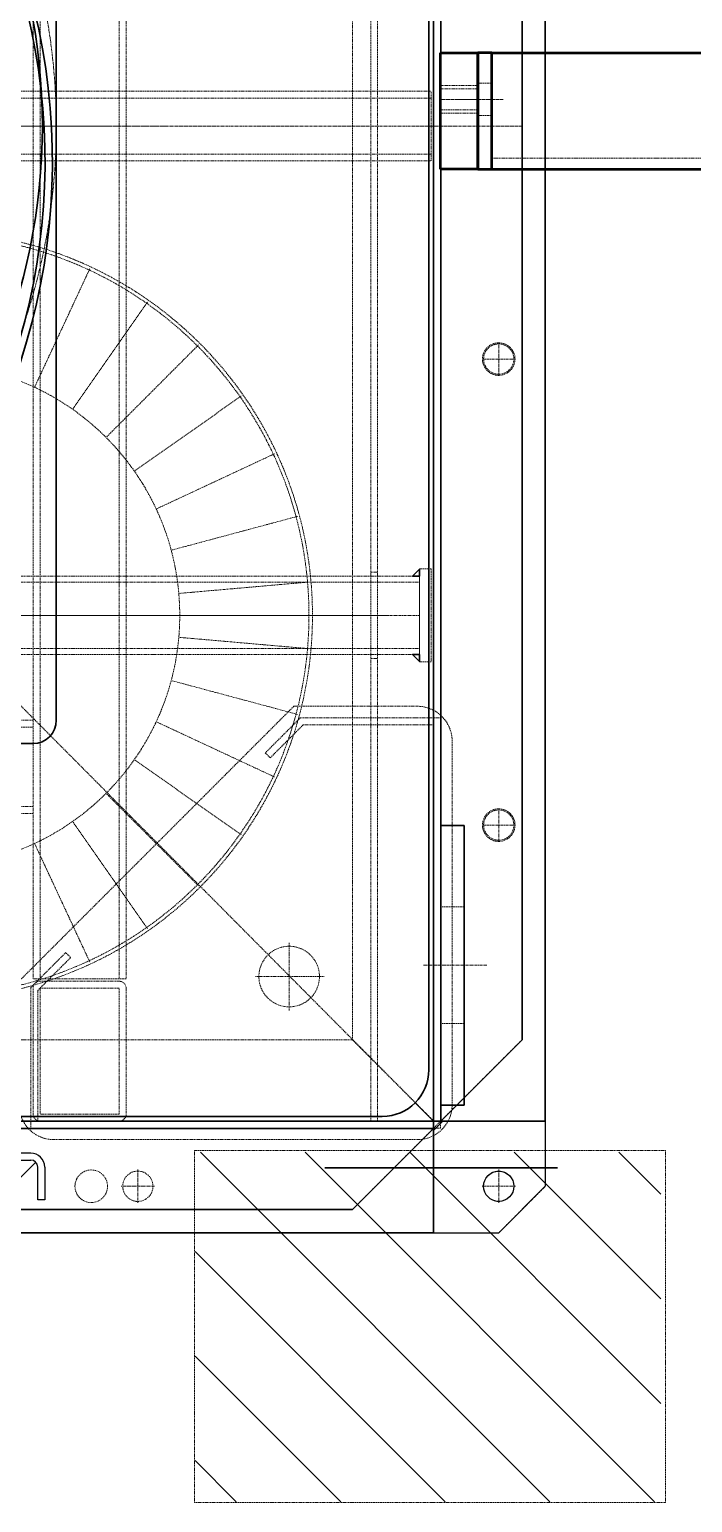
# Model space of a CAD drawing. Header units: feet. Extents: x -99009 to 3252343, y -11094690 to 9035152.
# Drawn here: x 1670217 to 1670502, y -1429306 to -1428674 of the extents above; entities that cross this region are included whole.
import ezdxf

# ---------------------------------------------------------------- set-up
doc = ezdxf.new("R2010")
doc.units = ezdxf.units.FT
for name, pattern in [('CENTER', [2, 1.25, -0.25, 0.25, -0.25]), ('CENTERX2', [20.32, 12.7, -2.54, 2.54, -2.54]), ('DASHED', [0.75, 0.5, -0.25])]:
    doc.linetypes.add(name, pattern=pattern)
doc.layers.add('1', color=1, linetype='Continuous')
doc.layers.add('K-LINE', color=7, linetype='Continuous')
for name, color, linetype, lineweight in [('AM_0', 7, 'Continuous', 30), ('AM_12', 7, 'Continuous', 50), ('AM_3', 7, 'DASHED', 5), ('AM_7', 7, 'CENTER', 5)]:
    doc.layers.add(name, color=color, linetype=linetype, lineweight=lineweight)

# ---------------------------------------------------------------- blocks, each defined once
blk = doc.blocks.new('76576')
at = {"color": 7, "linetype": 'Continuous'}
for p, q in [((12623.87, 4492.07), (12623.87, 3682.07)), ((12463.87, 3832.07), (12463.87, 4342.07)), ((11943.87, 3822.07), (12453.87, 3822.07)), ((12603.87, 3662.07), (11793.87, 3662.07))]:
    blk.add_line(p, q, dxfattribs=at)
for centre, radius in [((12453.87, 3832.07), 10), ((12603.87, 3682.07), 20)]:
    blk.add_arc(centre, radius, 270, 0, dxfattribs=at)
at = {"layer": '1', "color": 7, "linetype": 'Continuous'}
for p, q in [((12625.87, 3656.07), (12629.87, 3660.07)), ((12673.87, 3660.07), (12673.87, 3632.07)), ((12452.87, 3646.32), (11965.37, 3646.32)), ((11965.37, 3643.32), (12452.87, 3643.32)), ((12455, 3642.44), (12438.87, 3626.32)), ((12455.87, 3626.32), (12455.87, 3640.32)), ((12458.87, 3640.32), (12458.87, 3626.32)), ((12653.87, 3612.07), (12673.87, 3632.07)), ((12458.87, 3626.32), (12455.87, 3626.32)), ((12625.87, 3612.07), (12653.87, 3612.07))]:
    blk.add_line(p, q, dxfattribs=at)
blk.add_circle((12653.87, 3632.07), 6.5, dxfattribs=at)
for radius in [6, 3]:
    blk.add_arc((12452.87, 3640.32), radius, 0, 90, dxfattribs=at)
at = {"layer": 'AM_0'}
for p, q in [((12625.87, 4514.07), (12625.87, 3660.07)), ((12625.87, 4514.07), (12625.87, 3656.92)), ((12629.02, 3660.07), (12629.02, 4514.07)), ((12673.87, 3660.07), (12673.87, 4514.07)), ((12663.87, 4479.22), (12663.87, 3694.92)), ((12663.87, 3694.92), (12663.87, 4479.22)), ((12625.87, 4087.07), (12625.87, 3660.07)), ((12616.85, 3893.92), (12619.85, 3896.92)), ((12619.85, 3893.92), (12619.85, 3896.92)), ((12616.85, 3893.92), (12619.85, 3893.92)), ((12616.85, 3893.92), (12619.85, 3893.92)), ((12616.85, 3860.22), (12619.85, 3857.22)), ((12616.85, 3860.22), (12619.85, 3860.22)), ((12616.85, 3860.22), (12619.85, 3860.22)), ((12619.85, 3860.22), (12619.85, 3857.22)), ((12629.02, 3786.92), (12639.02, 3786.92)), ((12629.02, 3786.92), (12629.02, 3666.92)), ((12639.02, 3786.92), (12639.02, 3666.92)), ((12629.02, 3660.07), (12663.87, 3694.92)), ((12663.87, 3694.92), (12629.02, 3660.07)), ((12618.02, 3667.93), (12625.87, 3660.07)), ((12618.02, 3667.93), (12625.87, 3660.07)), ((12636.88, 3667.93), (12629.02, 3660.07)), ((12629.02, 3666.92), (12639.02, 3666.92)), ((12625.87, 3660.07), (11771.87, 3660.07)), ((12625.87, 3660.07), (11771.87, 3660.07)), ((11771.87, 3660.07), (12625.87, 3660.07)), ((11771.87, 3656.92), (12625.87, 3656.92)), ((12591.02, 3622.07), (12625.87, 3656.92)), ((12591.02, 3622.07), (12625.87, 3656.92)), ((12625.87, 3660.07), (12625.87, 3656.92)), ((12625.87, 3660.07), (12629.02, 3660.07)), ((12625.87, 3656.92), (12625.87, 3660.07)), ((12625.87, 3660.07), (12625.87, 3656.92)), ((12629.02, 3660.07), (12625.87, 3660.07)), ((12625.87, 3660.07), (12625.87, 3612.07)), ((12625.87, 3660.07), (12673.87, 3660.07)), ((12591.02, 3622.07), (11806.72, 3622.07)), ((11806.72, 3622.07), (12591.02, 3622.07)), ((11771.87, 3612.07), (12625.87, 3612.07))]:
    blk.add_line(p, q, dxfattribs=at)
blk.add_circle((12198.87, 4087.07), 259, dxfattribs=at)
for radius in [276.08, 272.93]:
    blk.add_arc((12186.11, 4071.83), radius, 265.81608, 19.03106, dxfattribs=at)
at = {"layer": 'AM_12'}
for p, q in [((12628.87, 4068.53), (12628.87, 4118.53)), ((12628.87, 4118.53), (12644.87, 4118.53)), ((12644.87, 4068.53), (12644.87, 4118.53)), ((12644.87, 4118.53), (12644.87, 4068.53)), ((12644.87, 4118.53), (12644.87, 4068.53)), ((12650.87, 4118.53), (12644.87, 4118.53)), ((12650.87, 4118.53), (13217.37, 4118.53)), ((12650.87, 4068.53), (12650.87, 4118.53)), ((12644.87, 4068.53), (12628.87, 4068.53)), ((12644.87, 4068.53), (12650.87, 4068.53)), ((12650.87, 4068.53), (13217.37, 4068.53))]:
    blk.add_line(p, q, dxfattribs=at)
at = {"layer": 'AM_3'}
for p, q in [((12625.87, 4562.07), (12625.87, 3612.07)), ((12598.87, 4514.07), (12598.87, 3660.07)), ((12601.87, 4514.07), (12601.87, 3660.07)), ((12625.87, 3660.07), (12625.87, 4514.07)), ((12625.87, 3660.07), (12625.87, 4514.07)), ((12628.87, 4514.07), (12628.87, 3660.07)), ((12629.02, 3660.07), (12629.02, 4514.07)), ((12629.02, 3660.07), (12629.02, 4514.07)), ((12673.87, 3660.07), (12673.87, 4514.07)), ((12591.02, 4479.22), (12591.02, 3694.92)), ((12663.87, 4479.22), (12663.87, 3694.92)), ((12453.87, 3721.07), (12453.87, 4453.07)), ((12456.87, 3721.07), (12456.87, 4453.07)), ((12490.87, 4453.07), (12490.87, 3721.07)), ((12493.87, 4453.07), (12493.87, 3721.07)), ((12644.87, 4104.53), (12628.87, 4104.53)), ((12644.87, 4103.03), (12628.87, 4103.03)), ((12644.87, 4105.53), (12650.87, 4105.53)), ((11772.87, 4102.07), (12624.87, 4102.07)), ((11772.87, 4099.07), (12624.87, 4099.07)), ((12624.87, 4072.07), (12624.87, 4102.07)), ((12628.87, 4094.03), (12644.87, 4094.03)), ((12628.87, 4092.53), (12644.87, 4092.53)), ((12644.87, 4091.53), (12650.87, 4091.53)), ((11772.87, 4075.07), (12624.87, 4075.07)), ((11772.87, 4072.07), (12624.87, 4072.07)), ((12650.87, 4073.23), (13217.37, 4073.23)), ((12454.69, 3975.33), (12478.24, 4025.82)), ((12273.87, 4013.92), (12625.87, 3660.07)), ((12471.06, 3965.88), (12503.01, 4011.52)), ((12485.53, 3953.73), (12524.93, 3993.13)), ((12497.68, 3939.26), (12543.32, 3971.21)), ((12507.13, 3922.89), (12557.62, 3946.44)), ((12513.59, 3905.13), (12567.41, 3919.55)), ((12598.87, 3895.57), (12601.87, 3895.57)), ((12619.85, 3857.07), (12619.85, 3897.07)), ((12619.85, 3897.07), (12624.85, 3897.07)), ((12624.85, 3897.07), (12624.85, 3857.07)), ((12619.85, 3893.92), (12344.92, 3893.92)), ((12619.85, 3891.32), (12344.92, 3891.32)), ((12516.87, 3886.52), (12572.37, 3891.38)), ((12619.85, 3860.22), (12619.85, 3893.92)), ((12619.85, 3893.92), (12619.85, 3890.92)), ((12619.85, 3862.82), (12344.92, 3862.82)), ((12516.87, 3867.62), (12572.37, 3862.77)), ((12619.85, 3860.22), (12344.92, 3860.22)), ((12598.87, 3858.57), (12601.87, 3858.57)), ((12624.85, 3857.07), (12619.85, 3857.07)), ((12513.59, 3849.01), (12567.41, 3834.59)), ((12565.87, 3838.07), (12447.87, 3720.08)), ((12565.87, 3838.07), (12618.87, 3838.07)), ((12453.87, 3832.07), (11943.87, 3832.07)), ((12507.13, 3831.26), (12557.62, 3807.71)), ((12568.63, 3833.07), (12553.61, 3818.05)), ((12628.87, 3833.07), (12568.63, 3833.07)), ((12628.87, 3657.07), (12628.87, 3833.07)), ((11943.87, 3829.07), (12453.87, 3829.07)), ((12555.73, 3815.93), (12569.87, 3830.07)), ((12569.87, 3830.07), (12625.87, 3830.07)), ((12625.87, 3660.07), (12625.87, 3830.07)), ((12633.87, 3667.07), (12633.87, 3823.07)), ((12497.68, 3814.89), (12543.32, 3782.94)), ((12553.61, 3818.05), (12555.73, 3815.93)), ((12485.53, 3800.41), (12524.93, 3761.02)), ((12453.87, 3795.07), (11943.87, 3795.07)), ((12453.87, 3792.07), (11943.87, 3792.07)), ((12471.06, 3788.27), (12503.01, 3742.63)), ((12454.69, 3778.82), (12478.24, 3728.33)), ((12639.02, 3751.92), (12629.02, 3751.92)), ((12563.87, 3707.57), (12563.87, 3736.57)), ((12452.87, 3717.32), (12467.9, 3732.34)), ((12455.87, 3716.08), (12470.02, 3730.22)), ((12470.02, 3730.22), (12467.9, 3732.34)), ((12452.87, 3717.32), (12452.87, 3657.07)), ((12493.87, 3721.07), (12453.87, 3721.07)), ((12456.87, 3720.07), (12490.87, 3720.07)), ((12456.87, 3720.07), (12490.87, 3720.07)), ((12549.37, 3722.07), (12578.87, 3722.07)), ((12453.87, 3663.07), (12453.87, 3717.07)), ((12453.87, 3663.07), (12453.87, 3717.07)), ((12455.87, 3660.07), (12455.87, 3716.08)), ((12456.87, 3717.07), (12456.87, 3663.07)), ((12456.87, 3717.07), (12490.87, 3717.07)), ((12456.87, 3717.07), (12456.87, 3663.07)), ((12456.87, 3717.07), (12490.87, 3717.07)), ((12490.87, 3663.07), (12490.87, 3717.07)), ((12490.87, 3663.07), (12490.87, 3717.07)), ((12493.87, 3717.07), (12493.87, 3663.07)), ((12493.87, 3717.07), (12493.87, 3663.07)), ((12639.02, 3701.92), (12629.02, 3701.92)), ((12591.02, 3694.92), (11806.72, 3694.92)), ((12618.02, 3667.93), (12591.02, 3694.92)), ((12618.02, 3667.93), (12591.02, 3694.92)), ((12618.02, 3667.93), (12591.02, 3694.92)), ((12618.02, 3667.93), (12591.02, 3694.92)), ((12591.02, 3622.07), (12663.87, 3694.92)), ((12490.87, 3663.07), (12456.87, 3663.07)), ((12490.87, 3663.07), (12456.87, 3663.07)), ((12673.87, 3660.07), (11723.87, 3660.07)), ((11771.87, 3660.07), (12625.87, 3660.07)), ((11771.87, 3660.07), (12625.87, 3660.07)), ((12625.87, 3657.07), (11771.87, 3657.07)), ((12625.87, 3656.92), (11771.87, 3656.92)), ((12625.87, 3656.92), (11771.87, 3656.92)), ((12452.87, 3657.07), (12628.87, 3657.07)), ((12455.87, 3660.07), (12625.87, 3660.07)), ((12456.87, 3660.07), (12490.87, 3660.07)), ((12456.87, 3660.07), (12490.87, 3660.07)), ((12601.87, 3660.07), (12598.87, 3660.07)), ((12673.87, 3660.07), (12673.87, 3632.07)), ((12462.87, 3652.07), (12618.87, 3652.07)), ((12653.87, 3612.07), (12673.87, 3632.07)), ((12591.02, 3622.07), (11806.72, 3622.07)), ((11771.87, 3612.07), (12625.87, 3612.07)), ((12625.87, 3612.07), (12653.87, 3612.07))]:
    blk.add_line(p, q, dxfattribs=at)
for centre, radius in [((12408.87, 3877.07), 165), ((12408.87, 3877.07), 163.5), ((12653.87, 3987.07), 7), ((12653.87, 3987.07), 6.5), ((12408.87, 3877.07), 108), ((12653.87, 3787.07), 7), ((12653.87, 3787.07), 6.5), ((12563.87, 3722.07), 13), ((12478.87, 3632.07), 7), ((12498.87, 3632.07), 6.5), ((12653.87, 3632.07), 6.5)]:
    blk.add_circle(centre, radius, dxfattribs=at)
for centre, radius, start, end in [((12618.87, 3823.07), 15, 0, 90), ((12456.87, 3717.07), 3, 90, 180), ((12456.87, 3717.07), 3, 90, 180), ((12490.87, 3717.07), 3, 0, 90), ((12490.87, 3717.07), 3, 0, 90), ((12462.87, 3667.07), 15, 180, 270), ((12618.87, 3667.07), 15, 270, 0), ((12456.87, 3663.07), 3, 180, 270), ((12456.87, 3663.07), 3, 180, 270), ((12490.87, 3663.07), 3, 270, 360), ((12490.87, 3663.07), 3, 270, 360)]:
    blk.add_arc(centre, radius, start, end, dxfattribs=at)
at = {"layer": 'AM_7'}
for p, q in [((12644.87, 4098.53), (12628.87, 4098.53)), ((12655.7, 4098.53), (12636.05, 4098.53)), ((12663.87, 4087.07), (11733.87, 4087.07)), ((12486.11, 4087.07), (11911.64, 4087.07)), ((12653.87, 3979.92), (12653.87, 3994.22)), ((12646.72, 3987.07), (12661.02, 3987.07)), ((12597.27, 3877.07), (12220.48, 3877.07)), ((12344.92, 3877.07), (12619.85, 3877.07)), ((12653.87, 3779.92), (12653.87, 3794.22)), ((12646.72, 3787.07), (12661.02, 3787.07)), ((12648.79, 3726.92), (12621.29, 3726.92)), ((12498.87, 3639.22), (12498.87, 3624.92)), ((12653.87, 3639.22), (12653.87, 3624.92)), ((12506.02, 3632.07), (12491.72, 3632.07)), ((12646.72, 3632.07), (12661.02, 3632.07))]:
    blk.add_line(p, q, dxfattribs=at)
at = {"layer": 'AM_7', "linetype": 'CENTER', "ltscale": 2}
blk.add_line((12510.78, 4087.07), (11854.62, 4087.07), dxfattribs=at)
at = {"layer": 'AM_7', "linetype": 'CENTERX2', "lineweight": 0}
blk.add_line((12604.82, 3877.07), (12595.93, 3877.07), dxfattribs=at)
at = {"layer": 'AM_7'}
blk.add_circle((12198.87, 4087.07), 265, dxfattribs=at)
blk.add_circle((12198.87, 4087.07), 265, dxfattribs=at)
blk = doc.blocks.new('D24')
h = blk.add_hatch()
h.set_pattern_fill('ANSI31', color=2, scale=10, angle=180, style=0)
h.set_pattern_definition([(135, (-22068.635, 12744.44), (22.45064, 22.45064), [])])
h.paths.add_polyline_path([(2245.23, 3882.73), (2245.23, 4007.73), (2445.23, 4007.73), (2445.23, 3882.73)])
h.paths.add_polyline_path([(2245.23, 4007.73), (2245.23, 4032.73), (2445.23, 4032.73), (2445.23, 4007.73)])
at = {"color": 6}
blk.add_line((2300.88, 4025.94), (2400.88, 4025.94), dxfattribs=at)
at = {"layer": 'AM_3'}
blk.add_lwpolyline([(2447.14, 4033.46), (2447.14, 3882.36), (2244.96, 3882.36), (2244.96, 4033.46)], close=True, dxfattribs=at)
blk = doc.blocks.new('shot blast mc')
at = {"layer": 'AM_0'}
for name, p in [('76576', (136865.84, 55962.11)), ('D24', (147144.12, 55576.09))]:
    blk.add_blockref(name, p, dxfattribs=at)

msp = doc.modelspace()

# ---------------------------------------------------------------- block references
at = {"layer": 'K-LINE'}
msp.add_blockref('shot blast mc', (1520899.22128, -1488764.52416), dxfattribs=at)

doc.saveas('drawing.dxf')
